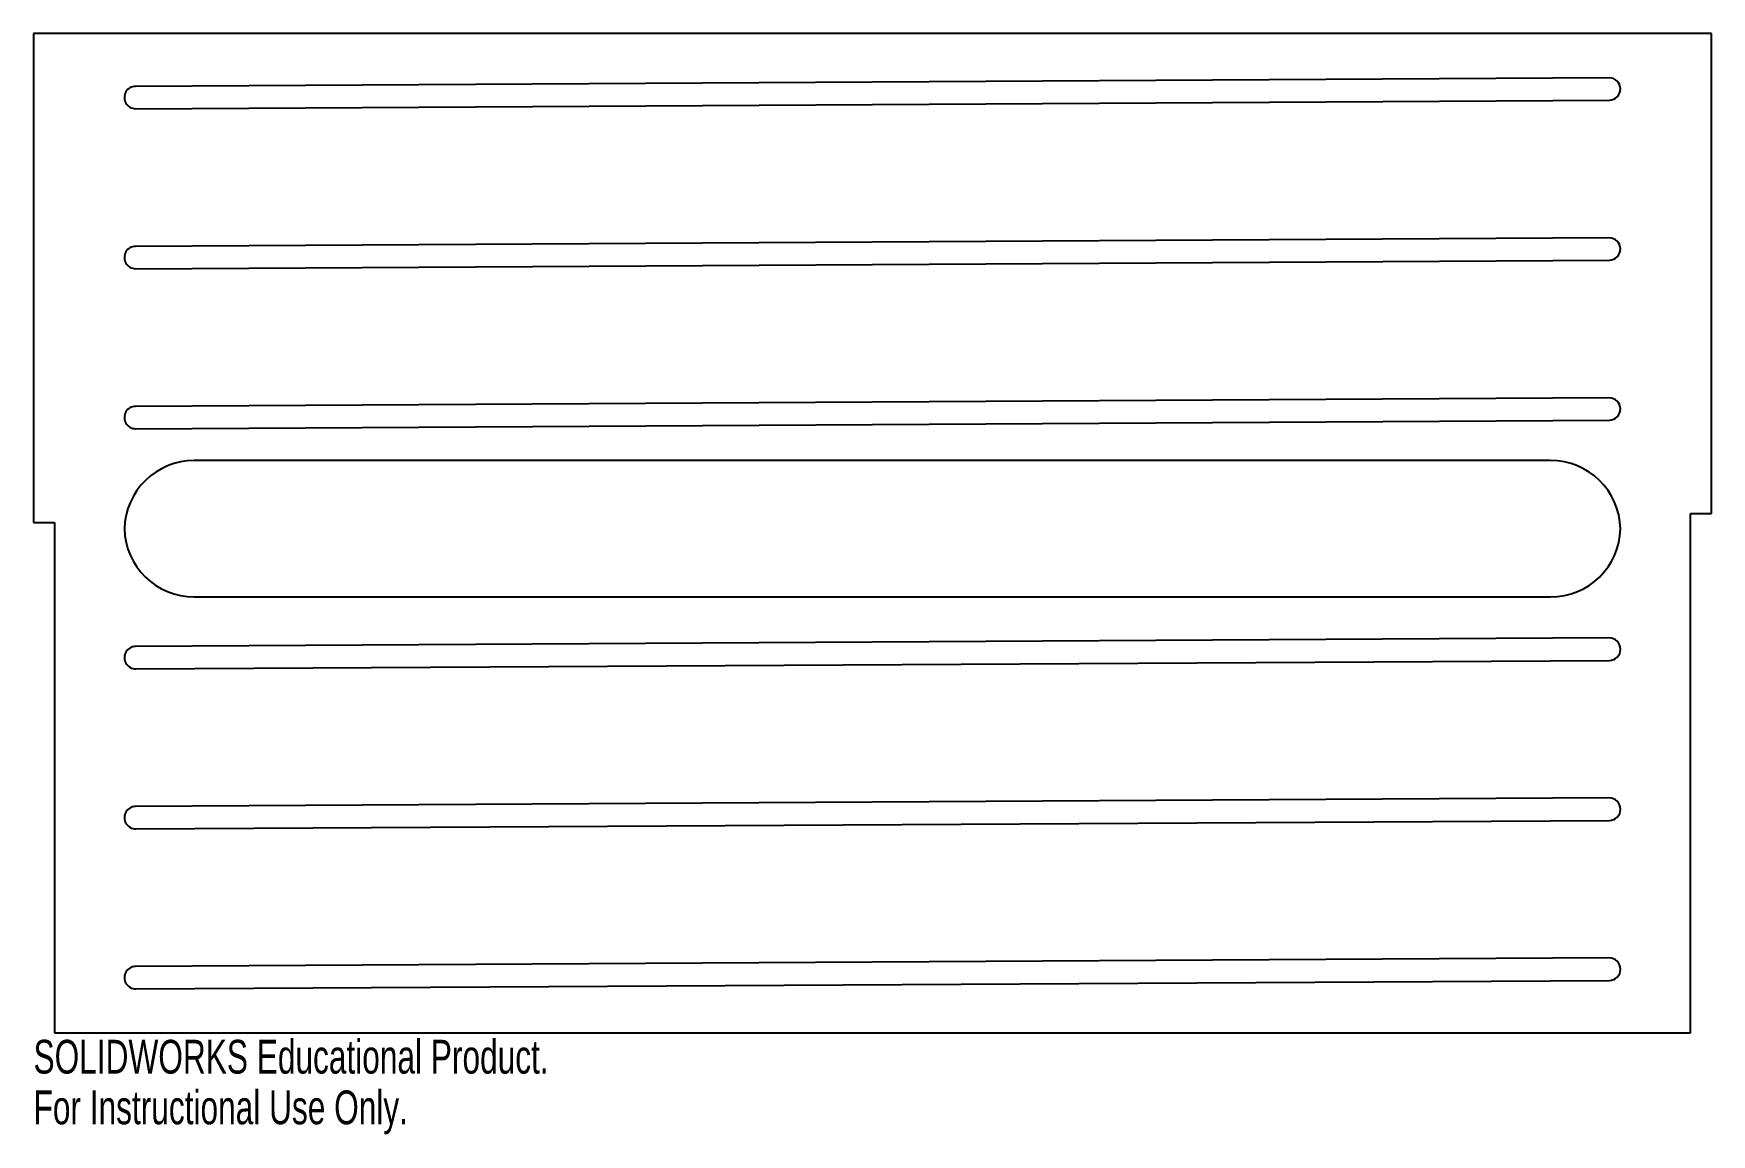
# Model space of a CAD drawing. Header units: millimetres. Extents: x -189 to 51, y -106 to 52.
import ezdxf

# ---------------------------------------------------------------- set-up
doc = ezdxf.new("R2010")
doc.units = ezdxf.units.MM
doc.styles.add('SLDTEXTSTYLE0', font='TXT', dxfattribs={"width": 0.7})

msp = doc.modelspace()

# ---------------------------------------------------------------- linework, layer by layer
at = {"color": 7, "linetype": 'Continuous', "lineweight": 25}
for p, q in [((50.73, 51.79), (-189.27, 51.79)), ((-189.27, 51.79), (-189.27, -18.21)), ((50.73, -16.9), (50.73, 51.79)), ((36.12, 45.45), (-174.68, 44.23)), ((-174.67, 41.03), (36.13, 42.25)), ((36.12, 22.55), (-174.68, 21.33)), ((-174.67, 18.13), (36.13, 19.35)), ((36.12, -0.35), (-174.68, -1.57)), ((-174.67, -4.77), (36.13, -3.55)), ((27.73, -9.32), (-166.27, -9.32)), ((-189.27, -18.21), (-186.27, -18.21)), ((-186.27, -18.21), (-186.27, -91.21)), ((47.73, -91.21), (47.73, -16.9)), ((47.73, -16.9), (50.73, -16.9)), ((-166.27, -28.85), (27.73, -28.85)), ((36.12, -34.72), (-174.68, -35.94)), ((-174.66, -39.14), (36.14, -37.92)), ((36.12, -57.62), (-174.68, -58.84)), ((-174.66, -62.04), (36.14, -60.82)), ((36.12, -80.52), (-174.68, -81.74)), ((-174.66, -84.94), (36.14, -83.72)), ((-186.27, -91.21), (47.73, -91.21))]:
    msp.add_line(p, q, dxfattribs=at)
for centre, radius, start, end in [((-174.68, 42.63), 1.6, 90.3331, 270.3331), ((36.12, 43.85), 1.6, 270.3331, 90.3331), ((36.12, 20.95), 1.6, 270.3331, 90.3331), ((-174.68, 19.73), 1.6, 90.3331, 270.3331), ((-174.68, -3.17), 1.6, 90.3331, 270.3331), ((36.12, -1.95), 1.6, 270.3331, 90.3331), ((-166.27, -19.32), 10, 90, 178.6536), ((27.73, -19.32), 10, 1.3464, 90), ((-166.27, -18.85), 10, 181.3464, 270), ((27.73, -18.85), 10, 270, 358.6536), ((-174.67, -37.54), 1.6, 90.3331, 270.3331), ((36.13, -36.32), 1.6, 270.3331, 90.3331), ((-174.67, -60.44), 1.6, 90.3331, 270.3331), ((36.13, -59.22), 1.6, 270.3331, 90.3331), ((36.13, -82.12), 1.6, 270.3331, 90.3331), ((-174.67, -83.34), 1.6, 90.3331, 270.3331)]:
    msp.add_arc(centre, radius, start, end, dxfattribs=at)

# ---------------------------------------------------------------- texts
at = {"color": 7, "linetype": 'Continuous', "char_height": 4.8336, "attachment_point": 1, "style": 'SLDTEXTSTYLE0'}
for s, insert in [('SOLIDWORKS Educational Product.', (-189.27, -92.23)), ('For Instructional Use Only.', (-189.27, -99.48))]:
    msp.add_mtext(s, dxfattribs=dict(at, insert=insert))

doc.saveas('drawing.dxf')
